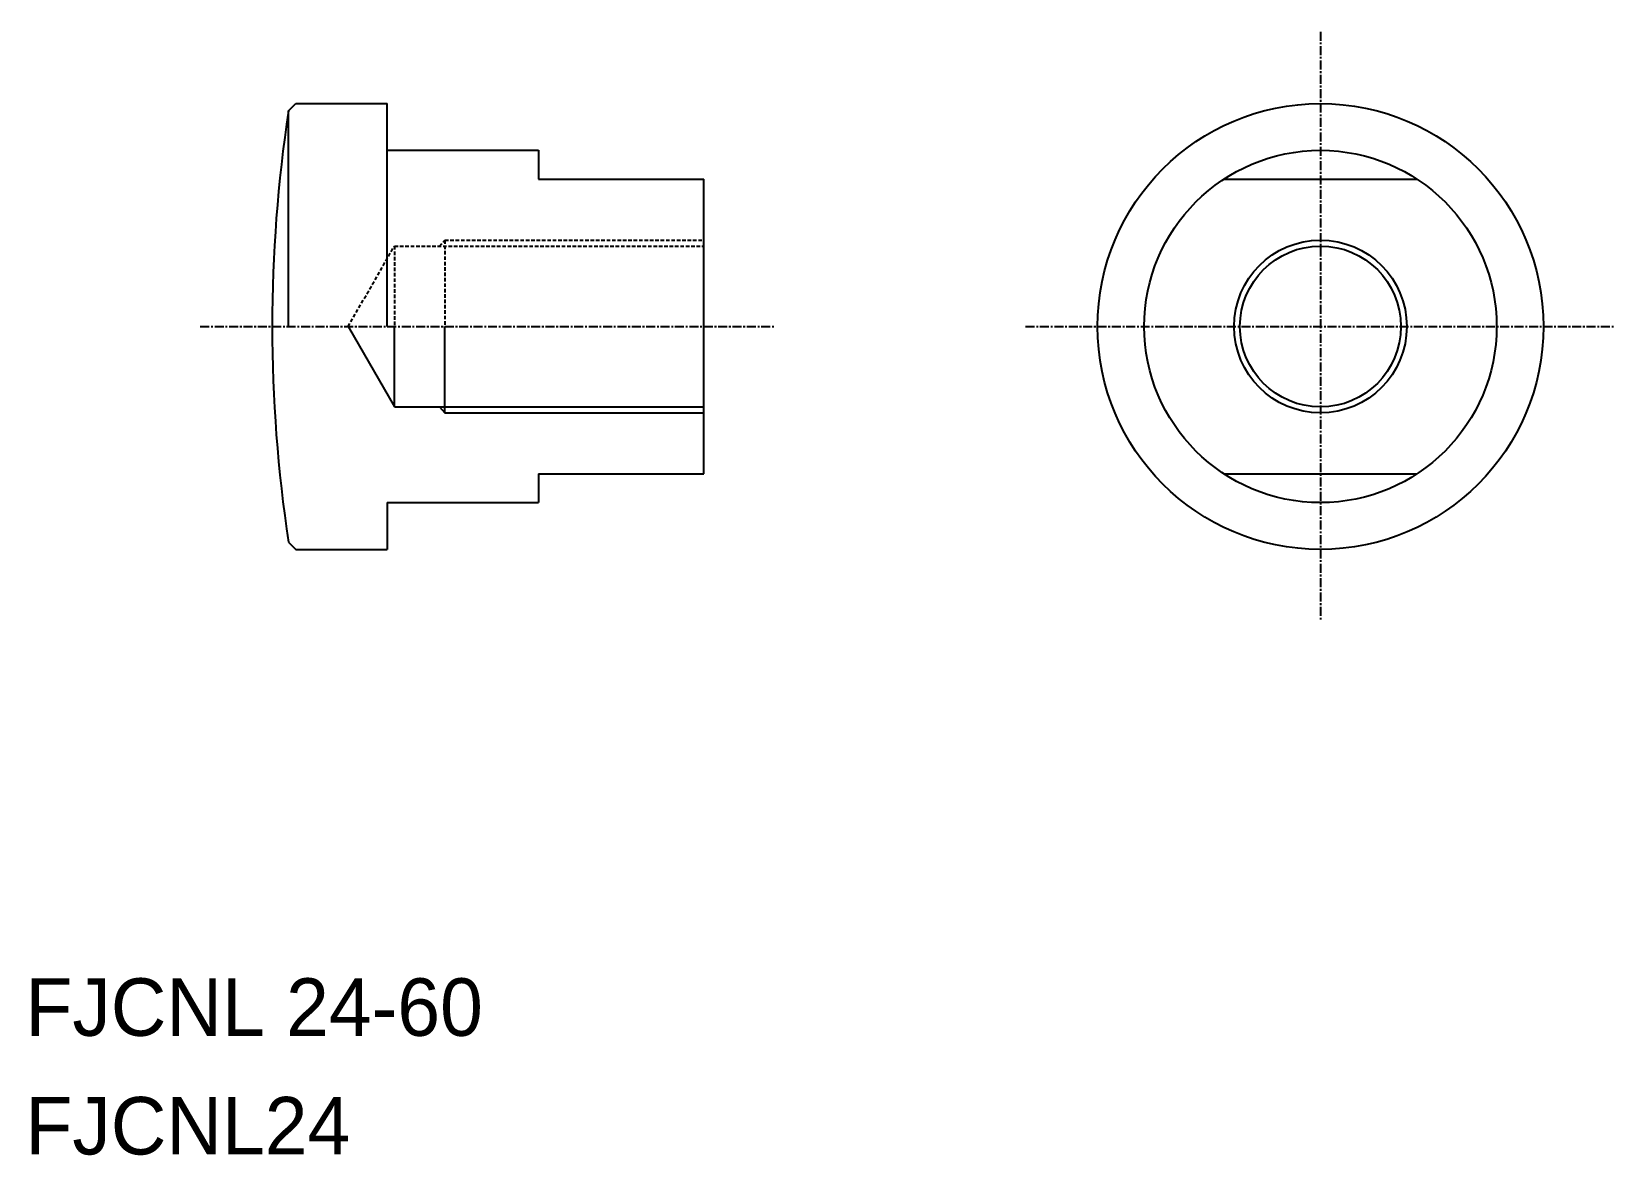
# Model space of a CAD drawing. Extents: x 378 to 598, y 236 to 393.
import ezdxf

# ---------------------------------------------------------------- set-up
doc = ezdxf.new("R2010")
doc.units = 0
doc.linetypes.add('CENTER', pattern=[2, 1.25, -0.25, 0.25, -0.25])
doc.linetypes.add('DASHED', pattern=[0.75, 0.5, -0.25])
doc.layers.get('0').update_dxf_attribs({"linetype": 'CONTINUOUS'})
doc.layers.add('CENTER', color=1, linetype='CENTER')

msp = doc.modelspace()

# ---------------------------------------------------------------- linework, layer by layer
at = {"color": 7, "linetype": 'CONTINUOUS'}
for p, q in [((413.75, 381.55), (414.75, 382.55)), ((413.75, 351.55), (413.75, 381.55)), ((414.75, 382.55), (427.48, 382.55)), ((427.48, 376.05), (448.48, 376.05)), ((448.48, 376.05), (448.48, 372.05)), ((448.48, 372.05), (471.48, 372.05)), ((471.48, 331.05), (471.48, 372.05)), ((543.81, 372.05), (570.65, 372.05)), ((422.02, 351.55), (428.48, 340.37)), ((428.48, 340.37), (428.48, 351.55)), ((435.48, 339.55), (435.48, 351.55)), ((428.48, 340.37), (471.48, 340.37)), ((434.73, 340.37), (435.48, 339.55)), ((435.48, 339.55), (471.48, 339.55)), ((448.48, 331.05), (471.48, 331.05)), ((448.48, 331.05), (448.48, 327.05)), ((543.81, 331.05), (570.65, 331.05)), ((427.48, 327.05), (448.48, 327.05)), ((413.75, 321.55), (414.75, 320.55)), ((414.75, 320.55), (427.48, 320.55))]:
    msp.add_line(p, q, dxfattribs=at)
for p, q in [((427.48, 351.55), (427.48, 382.55)), ((427.48, 327.05), (427.48, 320.55))]:
    msp.add_line(p, q)
at = {"color": 3, "linetype": 'DASHED'}
for p, q in [((434.73, 362.74), (435.48, 363.55)), ((435.48, 363.55), (435.48, 351.55)), ((435.48, 363.55), (471.48, 363.55)), ((422.02, 351.55), (428.48, 362.74)), ((428.48, 362.74), (428.48, 351.55)), ((428.48, 362.74), (471.48, 362.74))]:
    msp.add_line(p, q, dxfattribs=at)
at = {"color": 7, "linetype": 'CONTINUOUS'}
for radius in [31, 24.5, 11.19]:
    msp.add_circle((557.23, 351.55), radius, dxfattribs=at)
at = {"color": 3, "linetype": 'CONTINUOUS'}
msp.add_circle((557.23, 351.55), 12, dxfattribs=at)
msp.add_arc((611.48, 351.55), 200, 171.3731, 188.6269)
at = {"layer": 'CENTER', "color": 1, "linetype": 'CENTER'}
for p, q in [((557.23, 392.55), (557.23, 310.55)), ((401.48, 351.55), (481.48, 351.55)), ((516.23, 351.55), (598.23, 351.55))]:
    msp.add_line(p, q, dxfattribs=at)

# ---------------------------------------------------------------- texts
at = {"color": 7, "linetype": 'CONTINUOUS'}
for s, p in [('FJCNL 24-60', (377.15, 252.9)), ('FJCNL24', (377.15, 236.4))]:
    msp.add_text(s, height=8, dxfattribs=at).set_placement(p)

doc.saveas('drawing.dxf')
